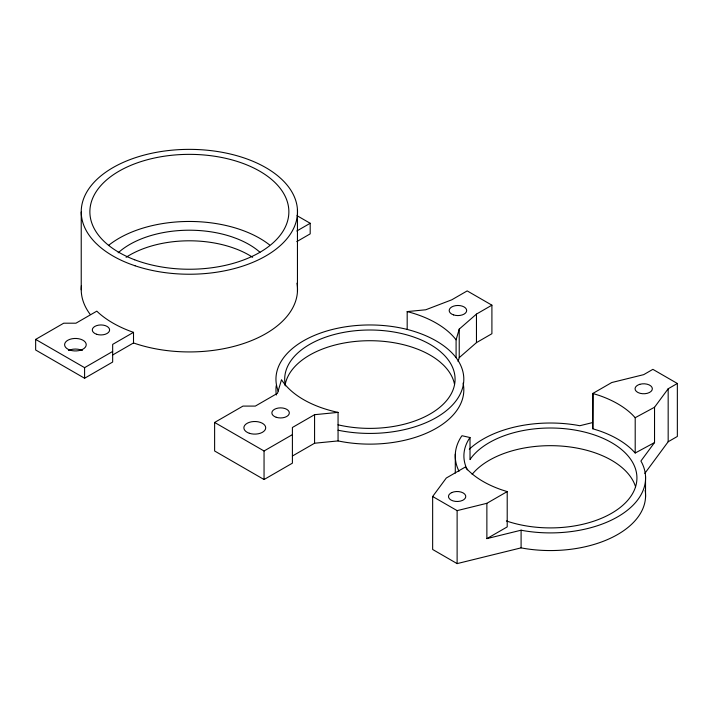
<?xml version="1.0" encoding="UTF-8"?>
<svg xmlns="http://www.w3.org/2000/svg" width="713" height="713" viewBox="0 0 713 713"><rect width="100%" height="100%" fill="white"/><g stroke="black" fill="none" stroke-linecap="round" stroke-linejoin="round"><path stroke-width="1.07" d="M338.06 430.215A93.929 54.233 0 0 0 438.352 416.321A93.929 54.233 0 0 0 456.088 357.659L456.088 339.816L459.225 329.112L476.462 314.094L491.908 305.173L491.908 333.711L476.462 342.632L459.225 357.65L458.085 361.544M459.029 471.257A95.168 54.946 0 0 1 460.874 437.319L461.971 435.714L470.019 437.55L469.011 439.012A86.514 49.946 0 0 0 467.336 469.867M645.158 490.446A95.168 54.946 0 0 1 523.859 548.377L521.096 547.86L457.122 563.609L432.648 549.473L432.648 496.498L446.285 478.031L465.224 467.095L468.503 470.607A95.168 54.946 0 0 0 501.97 489.929L507.21 491.596L507.21 526.907L486.872 538.627L486.872 503.307L507.21 491.596M654.534 407.248L654.534 442.568L635.203 453.013L635.203 417.693L654.534 407.248L668.17 388.772L677.35 383.478L677.35 436.454L668.17 441.757L644.802 473.414M654.534 442.568L640.898 461.035L641.798 462.63A95.168 54.946 0 0 1 617.708 516.809A95.168 54.946 0 0 1 523.859 530.722L521.096 530.196L486.872 538.627M133.509 332.347L112.663 344.388L112.663 362.044L84.589 378.255L35.65 349.994L35.65 339.406L63.715 323.194L75.952 323.194L96.808 311.153L98.777 312.998A108.144 62.432 0 0 0 130.283 331.197L133.509 332.347L133.509 342.944L112.663 354.985M296.804 231.003L310.191 223.276L310.191 233.873L296.804 241.6M35.65 339.406L84.589 367.658L112.663 351.447M338.06 412.381L314.576 414.69L292.401 427.488L292.401 463.165L264.051 479.528L214.622 450.99L214.622 422.452L242.973 406.089L255.334 406.089L277.5 393.291L281.501 379.726A95.56 55.168 0 0 0 338.06 412.381L338.06 440.919L314.576 443.228L292.401 456.026M214.622 422.452L264.051 450.99L292.401 434.627M635.203 453.013L632.324 449.992A95.168 54.946 0 0 0 598.858 430.661L592.815 428.78L592.815 393.46L611.754 382.533L643.705 374.646L652.876 369.352L677.35 383.478M592.815 428.78L593.029 393.344M592.583 422.577L579.803 425.732L576.96 425.198A95.168 54.946 0 0 0 469.27 449.252M432.648 496.498L457.122 510.624L486.872 503.307M456.088 357.659A96.219 55.552 0 0 0 407.185 329.424L407.185 311.59L425.741 309.781L451.748 299.825L467.193 290.904L491.908 305.173M592.815 393.46L598.858 395.35A95.168 54.946 0 0 1 632.324 414.672L635.203 417.693M133.509 342.944L135.06 343.488A108.144 62.432 0 0 0 247.999 341.964A108.144 62.432 0 0 0 296.956 283.177M297.018 215.674L310.191 223.276M259.96 252.277L259.14 251.537A84.348 48.698 0 0 0 236.787 238.632L232.313 236.992A84.348 48.698 0 0 0 118.153 252.812M668.17 388.772L668.17 441.757M645.532 476.231L645.532 497.344M521.096 530.196L521.096 547.86M476.462 314.094L476.462 342.632M470.019 437.55L470.019 459.582L471.017 458.12A86.514 49.946 0 0 1 588.065 432.987A86.514 49.946 0 0 1 626.656 501.56A86.514 49.946 0 0 1 506.373 520.953M459.225 329.112L459.225 357.65M457.122 510.624L457.122 563.609M455.295 454.208L455.295 473.093M314.576 414.69L314.576 443.228M297.446 209.658L297.455 291.546M264.051 450.99L264.051 479.528M84.589 367.658L84.589 378.255M81.229 212.055L81.229 289.754M90.052 314.201A108.144 62.432 0 0 1 81.442 285.565M68.457 350.511A10.811 6.248 0 0 1 82.369 350.511M108.626 245.343A99.49 57.441 0 0 1 269.603 244.942M126.094 257.295A84.348 48.698 0 0 1 232.313 247.589L236.787 249.22A84.348 48.698 0 0 1 252.643 257.295M472.131 474.35A86.514 49.946 0 0 1 561.701 446.097A86.514 49.946 0 0 1 635.559 486.774M463.076 383.095A93.929 54.233 0 0 1 338.06 440.919M276.368 395.002A93.929 54.233 0 0 1 276.234 385.644M278.213 391.027A93.929 54.233 0 0 1 310.003 337.409A93.929 54.233 0 0 1 407.185 329.424M407.185 311.59A96.219 55.552 0 0 1 456.088 339.816M285.066 385.27A85.195 49.188 0 0 1 413.246 347.561L417.765 349.21A85.195 49.188 0 0 1 440.34 362.249L443.21 364.86A85.195 49.188 0 0 1 454.511 384.245M338.024 424.814A85.195 49.188 0 0 0 434.493 411.258A85.195 49.188 0 0 0 443.21 354.156L440.34 351.545A85.195 49.188 0 0 0 417.765 338.515L413.246 336.857A85.195 49.188 0 0 0 322.739 338.22A85.195 49.188 0 0 0 285.476 385.867M451.677 492.621L450.402 493.351A8.654 4.991 0 0 0 451.008 500.027A8.654 4.991 0 0 0 462.568 500.383L463.842 499.644A8.654 4.991 0 0 0 463.236 492.968A8.654 4.991 0 0 0 451.677 492.621M639.775 384.325L638.26 384.895A8.654 4.991 0 0 0 640.051 393.3A8.654 4.991 0 0 0 652.35 388.692A8.654 4.991 0 0 0 639.775 384.325M135.06 265.789L130.283 264.086A108.144 62.432 0 0 1 98.777 245.896L95.836 243.133A108.144 62.432 0 0 1 131.78 158.954A108.144 62.432 0 0 1 278.783 176.681L281.528 179.132A108.144 62.432 0 0 1 266.769 255.406A108.144 62.432 0 0 1 135.06 265.789M134.668 259.782A99.49 57.441 0 0 0 288.694 215.157A99.49 57.441 0 0 0 144.748 160.461A99.49 57.441 0 0 0 134.668 259.782M96.638 334.272A8.654 4.991 0 0 0 109.615 329.95A8.654 4.991 0 0 0 96.638 325.618A8.654 4.991 0 0 0 96.638 334.272M70.008 350.11A10.811 6.248 0 0 0 86.228 344.7A10.811 6.248 0 0 0 70.008 339.29A10.811 6.248 0 0 0 70.008 350.11M453.557 314.896A8.734 5.044 0 0 0 466.667 310.52A8.734 5.044 0 0 0 453.557 306.153A8.734 5.044 0 0 0 453.557 314.896M276.225 417.274A8.734 5.044 0 0 0 289.326 412.907A8.734 5.044 0 0 0 276.225 408.54A8.734 5.044 0 0 0 276.225 417.274M249.327 433.272A10.927 6.31 0 0 0 265.708 427.809A10.927 6.31 0 0 0 249.327 422.346A10.927 6.31 0 0 0 249.327 433.272"/></g></svg>
